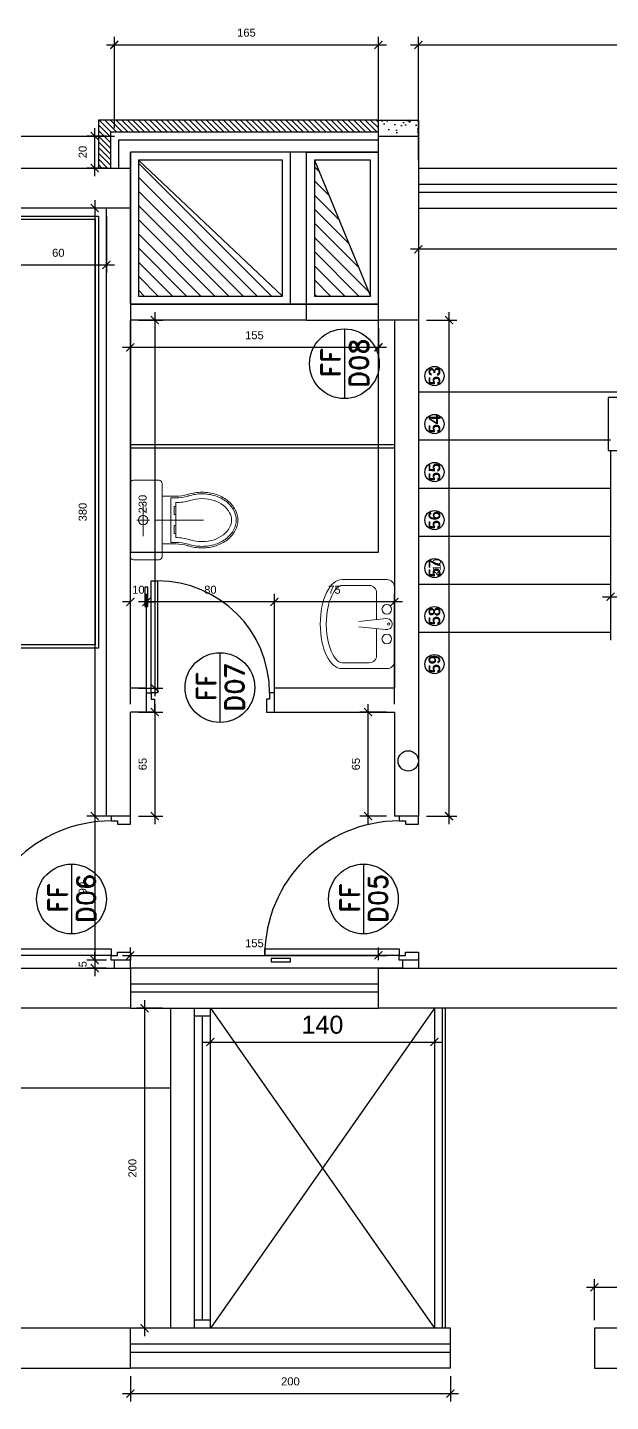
# Model space of a CAD drawing. Header units: centimetres. Extents: x 96271 to 179142, y 9855 to 112216.
# Drawn here: x 137338 to 137703, y 13820 to 14679 of the extents above; entities that cross this region are included whole.
import ezdxf
from ezdxf.enums import TextEntityAlignment as Align

# ---------------------------------------------------------------- set-up
doc = ezdxf.new("R2010")
doc.units = ezdxf.units.CM
doc.header["$LTSCALE"] = 100
doc.header["$MEASUREMENT"] = 0
doc.header["$PDSIZE"] = 0.2
doc.linetypes.add('HIDDEN', pattern=[0.375, 0.25, -0.125])
doc.layers.get('0').update_dxf_attribs({"linetype": 'CONTINUOUS'})
doc.layers.get('DEFPOINTS').update_dxf_attribs({"linetype": 'CONTINUOUS'})
for name, color, linetype in [('0-door', 7, 'CONTINUOUS'), ('1-door', 7, 'CONTINUOUS'), ('A-Dim', 2, 'CONTINUOUS'), ('A-Dim CMU', 2, 'CONTINUOUS'), ('A-DOOR-ANOT', 111, 'CONTINUOUS'), ('A-Furn-Free', 32, 'CONTINUOUS'), ('A-Glass-Full', 140, 'CONTINUOUS'), ('A-Patt-CMU', 8, 'CONTINUOUS'), ('A-Patt-Strcr', 8, 'CONTINUOUS'), ('A-PLASTER', 51, 'CONTINUOUS'), ('A-Sanitary fixt', 143, 'CONTINUOUS'), ('A-Shaft', 31, 'CONTINUOUS'), ('A-Slab limit', 53, 'CONTINUOUS'), ('A-STAIRS', 51, 'CONTINUOUS'), ('A-Wall-Full', 5, 'CONTINUOUS'), ('A-Wall-Prht', 2, 'CONTINUOUS'), ('A-Wall-Strctr', 6, 'CONTINUOUS'), ('HANDLES', 2, 'CONTINUOUS'), ('plan-stair steps nbr', 224, 'CONTINUOUS'), ('S-Limit-Formwork', 42, 'CONTINUOUS')]:
    doc.layers.add(name, color=color, linetype=linetype)
doc.layers.add('sanitaires', color=150, linetype='CONTINUOUS', lineweight=0)
doc.styles.add('ARIAL', font='arialbd.ttf')
doc.styles.add('ROMAND', font='romand.shx', dxfattribs={"height": 10})
doc.styles.get("Standard").update_dxf_attribs({"font": 'arial.ttf'})
doc.dimstyles.new('1-50', dxfattribs={"dimtxt": 11.25, "dimasz": 5, "dimexe": 5, "dimexo": 5, "dimgap": 5, "dimtad": 1, "dimdec": 1, "dimrnd": 0.5, "dimzin": 12, "dimdsep": 46, "dimtxsty": 'Standard', "dimblk": 'ARCHTICK', "dimcen": 0.09, "dimdle": 5, "dimadec": 0, "dimazin": 3, "dimtfac": 1, "dimtdec": 1, "dimtix": 1, "dimtofl": 0, "dimtmove": 1, "dimatfit": 3, "dimfxl": 5, "dimtolj": 1, "dimtzin": 0, "dimarcsym": 0})

# ---------------------------------------------------------------- blocks, each defined once
blk = doc.blocks.new('Dl80-12')
at = {"color": 1}
for p, q in [((0.3, 1.1), (0.3, 9.5)), ((0.3, 9.5), (0.7, 9.5)), ((0.7, 9.5), (0.7, 1.1)), ((0, -0.1), (0, 1.1)), ((0, 1.1), (0.3, 1.1)), ((0.3, 1.1), (0.3, 0.7)), ((0.7, 1.1), (0.3, 1.1)), ((8.7, 1.1), (8.7, 0.7)), ((9, 1.1), (8.7, 1.1)), ((9, -0.1), (9, 1.1)), ((0.3, 0.7), (0.5, 0.7)), ((0.5, 0.7), (0.5, -0.1)), ((8.7, 0.7), (8.5, 0.7)), ((8.5, 0.7), (8.5, -0.1)), ((0.5, -0.1), (0, -0.1)), ((8.5, -0.1), (9, -0.1))]:
    blk.add_line(p, q, dxfattribs=at)
at = {"color": 7}
blk.add_arc((0.3, 1.1), 8.4, 0, 90, dxfattribs=at)
at = {"layer": 'HANDLES'}
blk.add_lwpolyline([(0.1, 9.1), (-0.1, 9.1), (-0.1, 7.9), (0.1, 7.9), (0.1, 9.1)], dxfattribs=at)
blk = doc.blocks.new('SIEGE')
at = {"layer": 'sanitaires'}
for p, q in [((0.08, -0.1), (0.08, 0.1)), ((0.04, 0), (0.12, 0)), ((0.16, 0), (0.46, 0))]:
    blk.add_line(p, q, dxfattribs=at)
for points in [[(0, -0.23), (0, 0.23, -0.414214), (0.02, 0.25), (0.18, 0.25, -0.414214), (0.2, 0.23), (0.2, -0.23, -0.414214), (0.18, -0.25), (0.02, -0.25, -0.414214)], [(0.255, 0.14), (0.2858, 0.14, 0.070503), (0.3623, 0.1508, -0.002744), (0.3646, 0.1516, -0.078075), (0.45, 0.165, -0.078075), (0.5354, 0.1516, -0.087567), (0.603, 0.1159, -0.105488), (0.65, 0.0599, -0.122953), (0.665, 0, -0.122953), (0.65, -0.0599, -0.105488), (0.603, -0.1159, -0.087567), (0.5354, -0.1516, -0.078075), (0.45, -0.165, -0.078075), (0.3646, -0.1516, -0.002744), (0.3623, -0.1508, 0.070503), (0.2858, -0.14), (0.255, -0.14)], [(0.285, 0.11), (0.2858, 0.11, 0.071649), (0.3719, 0.1224, -0.002744), (0.3738, 0.123, -0.078075), (0.45, 0.135, -0.078075), (0.5262, 0.123, -0.087567), (0.5845, 0.0922, -0.105488), (0.6236, 0.0458, -0.122953), (0.635, 0, -0.122953), (0.6236, -0.0458, -0.105488), (0.5845, -0.0922, -0.087567), (0.5262, -0.123, -0.078075), (0.45, -0.135, -0.078075), (0.3738, -0.123, -0.002744), (0.3719, -0.1224, 0.071649), (0.2858, -0.11), (0.285, -0.11)]]:
    blk.add_lwpolyline(points, format="xyb", close=True, dxfattribs=at)
blk.add_lwpolyline([(0.2, 0.15), (0.2858, 0.15, 0.070055), (0.3592, 0.1603, -0.002744), (0.3616, 0.1611, -0.078075), (0.45, 0.175, -0.078075), (0.5384, 0.1611, -0.087567), (0.6091, 0.1237, -0.105488), (0.6589, 0.0646, -0.122953), (0.675, 0, -0.122953), (0.6589, -0.0646, -0.105488), (0.6091, -0.1237, -0.087567), (0.5384, -0.1611, -0.078075), (0.45, -0.175, -0.078075), (0.3616, -0.1611, -0.002744), (0.3592, -0.1603, 0.070055), (0.2858, -0.15), (0.2, -0.15)], format="xyb", dxfattribs=at)
for points in [[(0.285, 0.085), (0.275, 0.085), (0.275, 0.035), (0.285, 0.035)], [(0.285, -0.085), (0.275, -0.085), (0.275, -0.035), (0.285, -0.035)]]:
    blk.add_lwpolyline(points, dxfattribs=at)
blk.add_circle((0.08, 0), 0.03, dxfattribs=at)
blk = doc.blocks.new('A$C16793335')
at = {"layer": 'sanitaires'}
for p, q in [((-22.93, 1.35), (23.44, 1.35)), ((-27.57, -3.29), (-27.57, -31.39)), ((-1.48, -20.99), (-3.07, -4.27)), ((1.98, -20.99), (3.67, -3.74)), ((28.07, -3.29), (28.07, -31.39)), ((-23.86, -14.41), (-23.86, -31.39)), ((-2.55, -9.78), (-19.22, -9.78)), ((19.73, -9.78), (3.08, -9.78)), ((24.36, -14.41), (24.36, -31.39))]:
    blk.add_line(p, q, dxfattribs=at)
for centre, radius in [((-9.02, -3.42), 3.02), ((0.25, -2.33), 0.741), ((9.53, -3.42), 3.02)]:
    blk.add_circle(centre, radius, dxfattribs=at)
for centre, radius, start, end in [((-22.93, -3.29), 4.64, 90, 180), ((0.25, -3.42), 3.43, 354.03503, 194.36306), ((23.44, -3.29), 4.64, 0, 90), ((-19.22, -14.41), 4.64, 90, 180), ((19.73, -14.41), 4.64, 0, 90)]:
    blk.add_arc(centre, radius, start, end, dxfattribs=at)
at = {"layer": 'sanitaires', "extrusion": (0, 0, -1)}
blk.add_ellipse((0.25, -31.39), major_axis=(-27.82, 0), ratio=0.489262, start_param=3.141593, end_param=6.283185, dxfattribs=at)
at = {"layer": 'sanitaires'}
blk.add_open_spline([(24.36, -31.39), (24.36, -32.25), (24.02, -33.26), (21.65, -35.79), (19.64, -37.16), (11.04, -40.78), (1.94, -41.89), (-12.47, -40.12), (-18.08, -38.01), (-23.21, -34), (-23.86, -32.51), (-23.86, -31.39)], degree=3, knots=[0, 0, 0, 0, 0.429762, 0.429762, 0.859523, 0.859523, 1.816754, 1.816754, 2.581686, 2.581686, 3.141593, 3.141593, 3.141593, 3.141593], dxfattribs=at)
blk = doc.blocks.new('_ArchTick')
at = {"color": 0, "linetype": 'ByBlock', "const_width": 0.15}
blk.add_lwpolyline([(-0.5, -0.5), (0.5, 0.5)], dxfattribs=at)
blk = doc.blocks.new('*D1489')
at = {"layer": 'A-Dim', "color": 0, "lineweight": -2, "transparency": 16777216}
blk.add_line((137447.51, 14044.92), (137597.51, 14044.92), dxfattribs=at)
at = {"layer": 'DEFPOINTS', "color": 0, "transparency": 16777216}
for p in [(137452.51, 14066.06), (137592.51, 14066.06), (137592.51, 14044.92)]:
    blk.add_point(p, dxfattribs=at)
at = {"layer": 'A-Dim', "color": 0, "lineweight": -2, "transparency": 16777216, "xscale": 5, "yscale": 5, "zscale": 5, "rotation": 180}
blk.add_blockref('_ArchTick', (137452.51, 14044.92), dxfattribs=at)
at = {"layer": 'A-Dim', "color": 0, "lineweight": -2, "transparency": 16777216, "xscale": 5, "yscale": 5, "zscale": 5}
blk.add_blockref('_ArchTick', (137592.51, 14044.92), dxfattribs=at)
at = {"layer": 'A-Dim', "color": 0, "transparency": 16777216, "insert": (137522.51, 14055.66), "char_height": 11.25, "attachment_point": 5}
blk.add_mtext('\\A1;140', dxfattribs=at)
blk = doc.blocks.new('*D1491')
at = {"layer": 'A-Dim', "color": 0, "lineweight": -2, "transparency": 16777216}
blk.add_line((137697.51, 14323.13), (137887.51, 14323.13), dxfattribs=at)
at = {"layer": 'DEFPOINTS', "color": 0, "transparency": 16777216}
for p in [(137882.51, 14323.13), (137702.51, 14296.06), (137882.51, 14296.06)]:
    blk.add_point(p, dxfattribs=at)
at = {"layer": 'A-Dim', "color": 0, "lineweight": -2, "transparency": 16777216, "xscale": 5, "yscale": 5, "zscale": 5, "rotation": 180}
blk.add_blockref('_ArchTick', (137702.51, 14323.13), dxfattribs=at)
at = {"layer": 'A-Dim', "color": 0, "lineweight": -2, "transparency": 16777216, "xscale": 5, "yscale": 5, "zscale": 5}
blk.add_blockref('_ArchTick', (137882.51, 14323.13), dxfattribs=at)
at = {"layer": 'A-Dim', "color": 0, "transparency": 16777216, "insert": (137792.51, 14333.88), "char_height": 11.25, "attachment_point": 5}
blk.add_mtext('\\A1;180', dxfattribs=at)
blk = doc.blocks.new('*D1542')
at = {"layer": 'A-Dim CMU', "color": 0, "lineweight": -2, "transparency": 16777216}
for p, q in [((137327.51, 14561.06), (137327.51, 14525.5)), ((137387.51, 14561.06), (137387.51, 14525.5)), ((137322.51, 14530.5), (137392.51, 14530.5))]:
    blk.add_line(p, q, dxfattribs=at)
at = {"layer": 'DEFPOINTS', "color": 0, "transparency": 16777216}
for p in [(137327.51, 14566.06), (137387.51, 14566.06), (137387.51, 14530.5)]:
    blk.add_point(p, dxfattribs=at)
at = {"layer": 'A-Dim CMU', "color": 0, "lineweight": -2, "transparency": 16777216, "xscale": 5, "yscale": 5, "zscale": 5, "rotation": 180}
blk.add_blockref('_ArchTick', (137327.51, 14530.5), dxfattribs=at)
at = {"layer": 'A-Dim CMU', "color": 0, "lineweight": -2, "transparency": 16777216, "xscale": 5, "yscale": 5, "zscale": 5}
blk.add_blockref('_ArchTick', (137387.51, 14530.5), dxfattribs=at)
at = {"layer": 'A-Dim CMU', "color": 0, "transparency": 16777216, "insert": (137357.51, 14538.06), "char_height": 5, "attachment_point": 5}
blk.add_mtext('\\A1;60', dxfattribs=at)
blk = doc.blocks.new('*D1534')
at = {"layer": 'A-Dim CMU', "color": 0, "lineweight": -2, "transparency": 16777216}
for p, q in [((137380.29, 14571.06), (137380.29, 14181.06)), ((137382.51, 14566.06), (137375.29, 14566.06)), ((137382.51, 14186.06), (137375.29, 14186.06))]:
    blk.add_line(p, q, dxfattribs=at)
at = {"layer": 'DEFPOINTS', "color": 0, "transparency": 16777216}
for p in [(137387.51, 14566.06), (137380.29, 14186.06), (137387.51, 14186.06)]:
    blk.add_point(p, dxfattribs=at)
at = {"layer": 'A-Dim CMU', "color": 0, "lineweight": -2, "transparency": 16777216, "xscale": 5, "yscale": 5, "zscale": 5}
for p, rotation in [((137380.29, 14566.06), 90), ((137380.29, 14186.06), 270)]:
    blk.add_blockref('_ArchTick', p, dxfattribs=dict(at, rotation=rotation))
at = {"layer": 'A-Dim CMU', "color": 0, "transparency": 16777216, "insert": (137372.74, 14376.06), "char_height": 5, "attachment_point": 5, "rotation": 90}
blk.add_mtext('\\A1;380', dxfattribs=at)
blk = doc.blocks.new('*D1535')
at = {"layer": 'A-Dim CMU', "color": 0, "lineweight": -2, "transparency": 16777216}
for p, q in [((137387.51, 14186.06), (137375.29, 14186.06)), ((137380.29, 14191.06), (137380.29, 14091.06)), ((137387.51, 14096.06), (137375.29, 14096.06))]:
    blk.add_line(p, q, dxfattribs=at)
at = {"layer": 'DEFPOINTS', "color": 0, "transparency": 16777216}
for p in [(137392.51, 14186.06), (137380.29, 14096.06), (137392.51, 14096.06)]:
    blk.add_point(p, dxfattribs=at)
at = {"layer": 'A-Dim CMU', "color": 0, "lineweight": -2, "transparency": 16777216, "xscale": 5, "yscale": 5, "zscale": 5}
for p, rotation in [((137380.29, 14186.06), 90), ((137380.29, 14096.06), 270)]:
    blk.add_blockref('_ArchTick', p, dxfattribs=dict(at, rotation=rotation))
at = {"layer": 'A-Dim CMU', "color": 0, "transparency": 16777216, "insert": (137372.74, 14141.06), "char_height": 5, "attachment_point": 5, "rotation": 90}
blk.add_mtext('\\A1;90', dxfattribs=at)
blk = doc.blocks.new('*D1536')
at = {"layer": 'A-Dim CMU', "color": 0, "lineweight": -2, "transparency": 16777216}
for p, q in [((137380.29, 14096.06), (137380.29, 14101.06)), ((137387.51, 14096.06), (137375.29, 14096.06)), ((137387.51, 14091.06), (137375.29, 14091.06)), ((137380.29, 14091.06), (137380.29, 14086.06))]:
    blk.add_line(p, q, dxfattribs=at)
at = {"layer": 'DEFPOINTS', "color": 0, "transparency": 16777216}
for p in [(137380.29, 14096.06), (137392.51, 14096.06), (137392.51, 14091.06)]:
    blk.add_point(p, dxfattribs=at)
at = {"layer": 'A-Dim CMU', "color": 0, "lineweight": -2, "transparency": 16777216, "xscale": 5, "yscale": 5, "zscale": 5}
for p, rotation in [((137380.29, 14096.06), 270), ((137380.29, 14091.06), 90)]:
    blk.add_blockref('_ArchTick', p, dxfattribs=dict(at, rotation=rotation))
at = {"layer": 'A-Dim CMU', "color": 0, "transparency": 16777216, "insert": (137372.75, 14093.56), "char_height": 5, "attachment_point": 5, "rotation": 90}
blk.add_mtext('\\A1;5', dxfattribs=at)
blk = doc.blocks.new('*D1543')
at = {"layer": 'A-Dim CMU', "color": 0, "lineweight": -2, "transparency": 16777216}
for p, q in [((137397.51, 14099.06), (137562.51, 14099.06)), ((137402.51, 14096.06), (137402.51, 14104.06)), ((137557.51, 14096.06), (137557.51, 14104.06))]:
    blk.add_line(p, q, dxfattribs=at)
at = {"layer": 'DEFPOINTS', "color": 0, "transparency": 16777216}
for p in [(137557.51, 14099.06), (137402.51, 14091.06), (137557.51, 14091.06)]:
    blk.add_point(p, dxfattribs=at)
at = {"layer": 'A-Dim CMU', "color": 0, "lineweight": -2, "transparency": 16777216, "xscale": 5, "yscale": 5, "zscale": 5, "rotation": 180}
blk.add_blockref('_ArchTick', (137402.51, 14099.06), dxfattribs=at)
at = {"layer": 'A-Dim CMU', "color": 0, "lineweight": -2, "transparency": 16777216, "xscale": 5, "yscale": 5, "zscale": 5}
blk.add_blockref('_ArchTick', (137557.51, 14099.06), dxfattribs=at)
at = {"layer": 'A-Dim CMU', "color": 0, "transparency": 16777216, "insert": (137480.01, 14106.61), "char_height": 5, "attachment_point": 5}
blk.add_mtext('\\A1;155', dxfattribs=at)
blk = doc.blocks.new('*D1544')
at = {"layer": 'A-Dim CMU', "color": 0, "lineweight": -2, "transparency": 16777216}
for p, q in [((137417.75, 14256.06), (137417.75, 14181.06)), ((137407.51, 14251.06), (137422.75, 14251.06)), ((137407.51, 14186.06), (137422.75, 14186.06))]:
    blk.add_line(p, q, dxfattribs=at)
at = {"layer": 'DEFPOINTS', "color": 0, "transparency": 16777216}
for p in [(137402.51, 14251.06), (137402.51, 14186.06), (137417.75, 14186.06)]:
    blk.add_point(p, dxfattribs=at)
at = {"layer": 'A-Dim CMU', "color": 0, "lineweight": -2, "transparency": 16777216, "xscale": 5, "yscale": 5, "zscale": 5}
for p, rotation in [((137417.75, 14251.06), 90), ((137417.75, 14186.06), 270)]:
    blk.add_blockref('_ArchTick', p, dxfattribs=dict(at, rotation=rotation))
at = {"layer": 'A-Dim CMU', "color": 0, "transparency": 16777216, "insert": (137410.2, 14218.56), "char_height": 5, "attachment_point": 5, "rotation": 90}
blk.add_mtext('\\A1;65', dxfattribs=at)
blk = doc.blocks.new('*D1545')
at = {"layer": 'A-Dim CMU', "color": 0, "lineweight": -2, "transparency": 16777216}
for p, q in [((137407.51, 14496.06), (137422.75, 14496.06)), ((137417.75, 14501.06), (137417.75, 14261.06)), ((137407.51, 14266.06), (137422.75, 14266.06))]:
    blk.add_line(p, q, dxfattribs=at)
at = {"layer": 'DEFPOINTS', "color": 0, "transparency": 16777216}
for p in [(137402.51, 14496.06), (137402.51, 14266.06), (137417.75, 14266.06)]:
    blk.add_point(p, dxfattribs=at)
at = {"layer": 'A-Dim CMU', "color": 0, "lineweight": -2, "transparency": 16777216, "xscale": 5, "yscale": 5, "zscale": 5}
for p, rotation in [((137417.75, 14496.06), 90), ((137417.75, 14266.06), 270)]:
    blk.add_blockref('_ArchTick', p, dxfattribs=dict(at, rotation=rotation))
at = {"layer": 'A-Dim CMU', "color": 0, "transparency": 16777216, "insert": (137410.2, 14381.06), "char_height": 5, "attachment_point": 5, "rotation": 90}
blk.add_mtext('\\A1;230', dxfattribs=at)
blk = doc.blocks.new('*D1546')
at = {"layer": 'A-Dim CMU', "color": 0, "lineweight": -2, "transparency": 16777216}
for p, q in [((137550.98, 14256.06), (137550.98, 14181.06)), ((137562.51, 14251.06), (137545.98, 14251.06)), ((137562.51, 14186.06), (137545.98, 14186.06))]:
    blk.add_line(p, q, dxfattribs=at)
at = {"layer": 'DEFPOINTS', "color": 0, "transparency": 16777216}
for p in [(137567.51, 14251.06), (137550.98, 14186.06), (137567.51, 14186.06)]:
    blk.add_point(p, dxfattribs=at)
at = {"layer": 'A-Dim CMU', "color": 0, "lineweight": -2, "transparency": 16777216, "xscale": 5, "yscale": 5, "zscale": 5}
for p, rotation in [((137550.98, 14251.06), 90), ((137550.98, 14186.06), 270)]:
    blk.add_blockref('_ArchTick', p, dxfattribs=dict(at, rotation=rotation))
at = {"layer": 'A-Dim CMU', "color": 0, "transparency": 16777216, "insert": (137543.43, 14218.56), "char_height": 5, "attachment_point": 5, "rotation": 90}
blk.add_mtext('\\A1;65', dxfattribs=at)
blk = doc.blocks.new('*D1547')
at = {"layer": 'A-Dim CMU', "color": 0, "lineweight": -2, "transparency": 16777216}
for p, q in [((137492.51, 14256.06), (137492.51, 14324.95)), ((137567.51, 14256.06), (137567.51, 14324.95)), ((137572.51, 14319.95), (137487.51, 14319.95))]:
    blk.add_line(p, q, dxfattribs=at)
at = {"layer": 'DEFPOINTS', "color": 0, "transparency": 16777216}
for p in [(137492.51, 14319.95), (137492.51, 14251.06), (137567.51, 14251.06)]:
    blk.add_point(p, dxfattribs=at)
at = {"layer": 'A-Dim CMU', "color": 0, "lineweight": -2, "transparency": 16777216, "xscale": 5, "yscale": 5, "zscale": 5, "rotation": 180}
blk.add_blockref('_ArchTick', (137492.51, 14319.95), dxfattribs=at)
at = {"layer": 'A-Dim CMU', "color": 0, "lineweight": -2, "transparency": 16777216, "xscale": 5, "yscale": 5, "zscale": 5}
blk.add_blockref('_ArchTick', (137567.51, 14319.95), dxfattribs=at)
at = {"layer": 'A-Dim CMU', "color": 0, "transparency": 16777216, "insert": (137530.01, 14327.5), "char_height": 5, "attachment_point": 5}
blk.add_mtext('\\A1;75', dxfattribs=at)
blk = doc.blocks.new('*D1548')
at = {"layer": 'A-Dim CMU', "color": 0, "lineweight": -2, "transparency": 16777216}
for p, q in [((137412.51, 14256.06), (137412.51, 14324.95)), ((137492.51, 14256.06), (137492.51, 14324.95)), ((137497.51, 14319.95), (137407.51, 14319.95))]:
    blk.add_line(p, q, dxfattribs=at)
at = {"layer": 'DEFPOINTS', "color": 0, "transparency": 16777216}
for p in [(137412.51, 14319.95), (137412.51, 14251.06), (137492.51, 14251.06)]:
    blk.add_point(p, dxfattribs=at)
at = {"layer": 'A-Dim CMU', "color": 0, "lineweight": -2, "transparency": 16777216, "xscale": 5, "yscale": 5, "zscale": 5, "rotation": 180}
blk.add_blockref('_ArchTick', (137412.51, 14319.95), dxfattribs=at)
at = {"layer": 'A-Dim CMU', "color": 0, "lineweight": -2, "transparency": 16777216, "xscale": 5, "yscale": 5, "zscale": 5}
blk.add_blockref('_ArchTick', (137492.51, 14319.95), dxfattribs=at)
at = {"layer": 'A-Dim CMU', "color": 0, "transparency": 16777216, "insert": (137452.51, 14327.51), "char_height": 5, "attachment_point": 5}
blk.add_mtext('\\A1;80', dxfattribs=at)
blk = doc.blocks.new('*D1549')
at = {"layer": 'A-Dim CMU', "color": 0, "lineweight": -2, "transparency": 16777216}
for p, q in [((137402.51, 14256.06), (137402.51, 14324.95)), ((137412.51, 14256.06), (137412.51, 14324.95)), ((137402.51, 14319.95), (137397.51, 14319.95)), ((137412.51, 14319.95), (137417.51, 14319.95))]:
    blk.add_line(p, q, dxfattribs=at)
at = {"layer": 'DEFPOINTS', "color": 0, "transparency": 16777216}
for p in [(137412.51, 14319.95), (137402.51, 14251.06), (137412.51, 14251.06)]:
    blk.add_point(p, dxfattribs=at)
at = {"layer": 'A-Dim CMU', "color": 0, "lineweight": -2, "transparency": 16777216, "xscale": 5, "yscale": 5, "zscale": 5}
blk.add_blockref('_ArchTick', (137402.51, 14319.95), dxfattribs=at)
at = {"layer": 'A-Dim CMU', "color": 0, "lineweight": -2, "transparency": 16777216, "xscale": 5, "yscale": 5, "zscale": 5, "rotation": 180}
blk.add_blockref('_ArchTick', (137412.51, 14319.95), dxfattribs=at)
at = {"layer": 'A-Dim CMU', "color": 0, "transparency": 16777216, "insert": (137407.51, 14327.51), "char_height": 5, "attachment_point": 5}
blk.add_mtext('\\A1;10', dxfattribs=at)
blk = doc.blocks.new('*D1550')
at = {"layer": 'A-Dim CMU', "color": 0, "lineweight": -2, "transparency": 16777216}
for p, q in [((137402.51, 14491.06), (137402.51, 14473.97)), ((137557.51, 14491.06), (137557.51, 14473.97)), ((137562.51, 14478.97), (137397.51, 14478.97))]:
    blk.add_line(p, q, dxfattribs=at)
at = {"layer": 'DEFPOINTS', "color": 0, "transparency": 16777216}
for p in [(137402.51, 14496.06), (137557.51, 14496.06), (137402.51, 14478.97)]:
    blk.add_point(p, dxfattribs=at)
at = {"layer": 'A-Dim CMU', "color": 0, "lineweight": -2, "transparency": 16777216, "xscale": 5, "yscale": 5, "zscale": 5, "rotation": 180}
blk.add_blockref('_ArchTick', (137402.51, 14478.97), dxfattribs=at)
at = {"layer": 'A-Dim CMU', "color": 0, "lineweight": -2, "transparency": 16777216, "xscale": 5, "yscale": 5, "zscale": 5}
blk.add_blockref('_ArchTick', (137557.51, 14478.97), dxfattribs=at)
at = {"layer": 'A-Dim CMU', "color": 0, "transparency": 16777216, "insert": (137480.01, 14486.53), "char_height": 5, "attachment_point": 5}
blk.add_mtext('\\A1;155', dxfattribs=at)
blk = doc.blocks.new('*D1551')
at = {"layer": 'A-Dim CMU', "color": 0, "lineweight": -2, "transparency": 16777216}
for p, q in [((137380.29, 14586.06), (137380.29, 14616.06)), ((137387.51, 14611.06), (137375.29, 14611.06)), ((137387.51, 14591.06), (137375.29, 14591.06))]:
    blk.add_line(p, q, dxfattribs=at)
at = {"layer": 'DEFPOINTS', "color": 0, "transparency": 16777216}
for p in [(137380.29, 14611.06), (137392.51, 14611.06), (137392.51, 14591.06)]:
    blk.add_point(p, dxfattribs=at)
at = {"layer": 'A-Dim CMU', "color": 0, "lineweight": -2, "transparency": 16777216, "xscale": 5, "yscale": 5, "zscale": 5}
for p, rotation in [((137380.29, 14611.06), 90), ((137380.29, 14591.06), 270)]:
    blk.add_blockref('_ArchTick', p, dxfattribs=dict(at, rotation=rotation))
at = {"layer": 'A-Dim CMU', "color": 0, "transparency": 16777216, "insert": (137372.74, 14601.06), "char_height": 5, "attachment_point": 5, "rotation": 90}
blk.add_mtext('\\A1;20', dxfattribs=at)
blk = doc.blocks.new('*D1552')
at = {"layer": 'A-Dim CMU', "color": 0, "lineweight": -2, "transparency": 16777216}
for p, q in [((137387.51, 14668.04), (137562.51, 14668.04)), ((137392.51, 14616.06), (137392.51, 14673.04)), ((137557.51, 14616.06), (137557.51, 14673.04))]:
    blk.add_line(p, q, dxfattribs=at)
at = {"layer": 'DEFPOINTS', "color": 0, "transparency": 16777216}
for p in [(137557.51, 14668.04), (137392.51, 14611.06), (137557.51, 14611.06)]:
    blk.add_point(p, dxfattribs=at)
at = {"layer": 'A-Dim CMU', "color": 0, "lineweight": -2, "transparency": 16777216, "xscale": 5, "yscale": 5, "zscale": 5, "rotation": 180}
blk.add_blockref('_ArchTick', (137392.51, 14668.04), dxfattribs=at)
at = {"layer": 'A-Dim CMU', "color": 0, "lineweight": -2, "transparency": 16777216, "xscale": 5, "yscale": 5, "zscale": 5}
blk.add_blockref('_ArchTick', (137557.51, 14668.04), dxfattribs=at)
at = {"layer": 'A-Dim CMU', "color": 0, "transparency": 16777216, "insert": (137475.01, 14675.59), "char_height": 5, "attachment_point": 5}
blk.add_mtext('\\A1;165', dxfattribs=at)
blk = doc.blocks.new('*D1521')
at = {"layer": 'A-Dim CMU', "color": 0, "lineweight": -2, "transparency": 16777216}
for p, q in [((137577.51, 14668.04), (138032.51, 14668.04)), ((137582.51, 14596.06), (137582.51, 14673.04)), ((138027.51, 14596.06), (138027.51, 14673.04))]:
    blk.add_line(p, q, dxfattribs=at)
at = {"layer": 'DEFPOINTS', "color": 0, "transparency": 16777216}
for p in [(138027.51, 14668.04), (137582.51, 14591.06), (138027.51, 14591.06)]:
    blk.add_point(p, dxfattribs=at)
at = {"layer": 'A-Dim CMU', "color": 0, "lineweight": -2, "transparency": 16777216, "xscale": 5, "yscale": 5, "zscale": 5, "rotation": 180}
blk.add_blockref('_ArchTick', (137582.51, 14668.04), dxfattribs=at)
at = {"layer": 'A-Dim CMU', "color": 0, "lineweight": -2, "transparency": 16777216, "xscale": 5, "yscale": 5, "zscale": 5}
blk.add_blockref('_ArchTick', (138027.51, 14668.04), dxfattribs=at)
at = {"layer": 'A-Dim CMU', "color": 0, "transparency": 16777216, "insert": (137805.01, 14675.58), "char_height": 5, "attachment_point": 5}
blk.add_mtext('\\A1;445', dxfattribs=at)
blk = doc.blocks.new('*D1524')
at = {"layer": 'A-Dim CMU', "color": 0, "lineweight": -2, "transparency": 16777216}
for p, q in [((137582.51, 14561.06), (137582.51, 14535.31)), ((138002.51, 14561.06), (138002.51, 14535.31)), ((138007.51, 14540.31), (137577.51, 14540.31))]:
    blk.add_line(p, q, dxfattribs=at)
at = {"layer": 'DEFPOINTS', "color": 0, "transparency": 16777216}
for p in [(137582.51, 14566.06), (138002.51, 14566.06), (137582.51, 14540.31)]:
    blk.add_point(p, dxfattribs=at)
at = {"layer": 'A-Dim CMU', "color": 0, "lineweight": -2, "transparency": 16777216, "xscale": 5, "yscale": 5, "zscale": 5, "rotation": 180}
blk.add_blockref('_ArchTick', (137582.51, 14540.31), dxfattribs=at)
at = {"layer": 'A-Dim CMU', "color": 0, "lineweight": -2, "transparency": 16777216, "xscale": 5, "yscale": 5, "zscale": 5}
blk.add_blockref('_ArchTick', (138002.51, 14540.31), dxfattribs=at)
at = {"layer": 'A-Dim CMU', "color": 0, "transparency": 16777216, "insert": (137792.51, 14547.86), "char_height": 5, "attachment_point": 5}
blk.add_mtext('\\A1;420', dxfattribs=at)
blk = doc.blocks.new('*D1531')
at = {"layer": 'A-Dim CMU', "color": 0, "lineweight": -2, "transparency": 16777216}
for p, q in [((137692.51, 13871.06), (137692.51, 13896.69)), ((137782.51, 13871.06), (137782.51, 13896.69)), ((137687.51, 13891.69), (137787.51, 13891.69))]:
    blk.add_line(p, q, dxfattribs=at)
at = {"layer": 'DEFPOINTS', "color": 0, "transparency": 16777216}
for p in [(137782.51, 13891.69), (137692.51, 13866.06), (137782.51, 13866.06)]:
    blk.add_point(p, dxfattribs=at)
at = {"layer": 'A-Dim CMU', "color": 0, "lineweight": -2, "transparency": 16777216, "xscale": 5, "yscale": 5, "zscale": 5, "rotation": 180}
blk.add_blockref('_ArchTick', (137692.51, 13891.69), dxfattribs=at)
at = {"layer": 'A-Dim CMU', "color": 0, "lineweight": -2, "transparency": 16777216, "xscale": 5, "yscale": 5, "zscale": 5}
blk.add_blockref('_ArchTick', (137782.51, 13891.69), dxfattribs=at)
at = {"layer": 'A-Dim CMU', "color": 0, "transparency": 16777216, "insert": (137737.51, 13899.24), "char_height": 5, "attachment_point": 5}
blk.add_mtext('\\A1;90', dxfattribs=at)
blk = doc.blocks.new('*D1560')
at = {"layer": 'A-Dim CMU', "color": 0, "lineweight": -2, "transparency": 16777216}
for p, q in [((137402.51, 13836.06), (137402.51, 13820.27)), ((137602.51, 13836.06), (137602.51, 13820.27)), ((137397.51, 13825.27), (137607.51, 13825.27))]:
    blk.add_line(p, q, dxfattribs=at)
at = {"layer": 'DEFPOINTS', "color": 0, "transparency": 16777216}
for p in [(137402.51, 13841.06), (137602.51, 13841.06), (137602.51, 13825.27)]:
    blk.add_point(p, dxfattribs=at)
at = {"layer": 'A-Dim CMU', "color": 0, "lineweight": -2, "transparency": 16777216, "xscale": 5, "yscale": 5, "zscale": 5, "rotation": 180}
blk.add_blockref('_ArchTick', (137402.51, 13825.27), dxfattribs=at)
at = {"layer": 'A-Dim CMU', "color": 0, "lineweight": -2, "transparency": 16777216, "xscale": 5, "yscale": 5, "zscale": 5}
blk.add_blockref('_ArchTick', (137602.51, 13825.27), dxfattribs=at)
at = {"layer": 'A-Dim CMU', "color": 0, "transparency": 16777216, "insert": (137502.51, 13832.82), "char_height": 5, "attachment_point": 5}
blk.add_mtext('\\A1;200', dxfattribs=at)
blk = doc.blocks.new('*D1561')
at = {"layer": 'A-Dim CMU', "color": 0, "lineweight": -2, "transparency": 16777216}
for p, q in [((137422.51, 14066.06), (137406.38, 14066.06)), ((137411.38, 14071.06), (137411.38, 13861.06)), ((137422.51, 13866.06), (137406.38, 13866.06))]:
    blk.add_line(p, q, dxfattribs=at)
at = {"layer": 'DEFPOINTS', "color": 0, "transparency": 16777216}
for p in [(137427.51, 14066.06), (137411.38, 13866.06), (137427.51, 13866.06)]:
    blk.add_point(p, dxfattribs=at)
at = {"layer": 'A-Dim CMU', "color": 0, "lineweight": -2, "transparency": 16777216, "xscale": 5, "yscale": 5, "zscale": 5}
for p, rotation in [((137411.38, 14066.06), 90), ((137411.38, 13866.06), 270)]:
    blk.add_blockref('_ArchTick', p, dxfattribs=dict(at, rotation=rotation))
at = {"layer": 'A-Dim CMU', "color": 0, "transparency": 16777216, "insert": (137403.82, 13966.06), "char_height": 5, "attachment_point": 5, "rotation": 90}
blk.add_mtext('\\A1;200', dxfattribs=at)
blk = doc.blocks.new('*D1562')
at = {"layer": 'A-Dim CMU', "color": 0, "lineweight": -2, "transparency": 16777216}
for p, q in [((137587.51, 14496.06), (137606.58, 14496.06)), ((137601.58, 14501.06), (137601.58, 14181.06)), ((137587.51, 14186.06), (137606.58, 14186.06))]:
    blk.add_line(p, q, dxfattribs=at)
at = {"layer": 'DEFPOINTS', "color": 0, "transparency": 16777216}
for p in [(137582.51, 14496.06), (137582.51, 14186.06), (137601.58, 14186.06)]:
    blk.add_point(p, dxfattribs=at)
at = {"layer": 'A-Dim CMU', "color": 0, "lineweight": -2, "transparency": 16777216, "xscale": 5, "yscale": 5, "zscale": 5}
for p, rotation in [((137601.58, 14496.06), 90), ((137601.58, 14186.06), 270)]:
    blk.add_blockref('_ArchTick', p, dxfattribs=dict(at, rotation=rotation))
at = {"layer": 'A-Dim CMU', "color": 0, "transparency": 16777216, "insert": (137594.02, 14341.06), "char_height": 5, "attachment_point": 5, "rotation": 90}
blk.add_mtext('\\A1;310', dxfattribs=at)
blk = doc.blocks.new('DOOR NO')
blk.add_line((1261, 534), (661, 534))
blk.add_circle((961, 534), 300)
at = {"style": 'ROMAND'}
for tag, p in [('LEVEL', (969, 572)), ('DOOR', (966, 327))]:
    blk.add_attdef(tag, text='', height=162, dxfattribs=at).set_placement(p, align=Align.CENTER)
blk = doc.blocks.new('Dl70-12')
at = {"color": 1}
for p, q in [((0.3, 8.1), (0.7, 8.1)), ((0.3, 1.1), (0.3, 8.1)), ((0.7, 8.1), (0.7, 1.1)), ((0, -0.1), (0, 1.1)), ((0, 1.1), (0.3, 1.1)), ((0.3, 1.1), (0.3, 0.7)), ((0.7, 1.1), (0.3, 1.1)), ((7.7, 1.1), (7.7, 0.7)), ((8, 1.1), (7.7, 1.1)), ((8, -0.1), (8, 1.1)), ((0.3, 0.7), (0.5, 0.7)), ((0.5, 0.7), (0.5, -0.1)), ((7.5, 0.7), (7.5, -0.1)), ((7.7, 0.7), (7.5, 0.7)), ((0.5, -0.1), (0, -0.1)), ((7.5, -0.1), (8, -0.1))]:
    blk.add_line(p, q, dxfattribs=at)
at = {"color": 7}
blk.add_arc((0.7, 1.1), 7, 0, 90, dxfattribs=at)
at = {"layer": 'HANDLES'}
blk.add_lwpolyline([(0.1, 7.7), (-0.1, 7.7), (-0.1, 6.5), (0.1, 6.5), (0.1, 7.7)], dxfattribs=at)

msp = doc.modelspace()

# ---------------------------------------------------------------- hatches: boundary and pattern name
at = {"layer": 'A-Patt-CMU'}
h = msp.add_hatch(dxfattribs=at)
h.set_pattern_fill('ANSI31', color=256, scale=20, angle=270)
h.set_pattern_definition([(315, (130074.8242, 23767.6505), (1.76776695, 1.76776695), [])])
h.paths.add_polyline_path([(137382.509, 14621.056), (137382.509, 14611.056), (137390.009, 14611.056), (137390.009, 14613.556), (137557.509, 14613.556), (137557.509, 14621.056)])
h.paths.add_polyline_path([(137382.509, 14611.056), (137382.509, 14591.056), (137390.009, 14591.056), (137390.009, 14611.056)])
at = {"layer": 'A-Patt-Strcr'}
h = msp.add_hatch(dxfattribs=at)
h.set_pattern_fill('AR-CONC', color=256, scale=2, angle=90)
h.set_pattern_definition([(140, (130074.824, 23767.65), (1.255043, 14.345204), [1.5, -16.5]), (85, (130074.824, 23767.65), (-15.043843, -2.775027), [1.2, -13.2]), (190.45144, (130074.929, 23768.846), (-13.7888, 11.570177), [1.274804, -14.022842]), (136.1842, (130070.824, 23767.65), (3.310386, 21.344827), [2.25, -24.75]), (186.63564, (130071.1, 23769.43), (-19.482372, 18.69324), [1.912207, -21.034275]), (81.18416, (130070.824, 23767.65), (-19.48237, 18.69324), [1.8, -19.8]), (111, (130071.824, 23769.65), (8.052378, 11.938141), [1.5, -16.5]), (56, (130071.824, 23769.65), (-14.503, 4.866307), [1.2, -13.2]), (161.45144, (130072.495, 23770.645), (-6.450623, 16.804448), [1.274804, -14.022842]), (127.5, (130074.824, 23767.6505), (-6.657877, 0.243197), [0, -13.04, 0, -13.4, 0, -13.25]), (97.5, (130074.824, 23767.6505), (-7.8882342, 5.2613907), [0, -7.64, 0, -12.74, 0, -5.05]), (57.5, (130074.824, 23763.1905), (0.4510974, 10.6764487), [0, -5, 0, -15.6, 0, -20.7]), (47.5, (130074.824, 23761.19), (-2.0021, 11.6637234), [0, -6.5, 0, -10.36, 0, -14.7])])
h.paths.add_polyline_path([(137557.509, 14621.056), (137557.509, 14611.056), (137582.509, 14611.056), (137582.509, 14621.056)])
at = {"layer": 'A-Shaft'}
h = msp.add_hatch(dxfattribs=at)
h.set_pattern_fill('ANSI31', color=256, scale=50, angle=90)
h.set_pattern_definition([(135, (217236.863, -117357.7846), (-4.41941738, -4.41941738), [])])
h.paths.add_polyline_path([(137497.509, 14511.056), (137407.509, 14596.056), (137407.509, 14511.056)])
h = msp.add_hatch(dxfattribs=at)
h.set_pattern_fill('ANSI31', color=256, scale=50, angle=90)
h.set_pattern_definition([(135, (217346.863, -117377.7846), (-4.41941738, -4.41941738), [])])
h.paths.add_polyline_path([(137552.509, 14511.056), (137517.509, 14596.056), (137517.509, 14511.056)])

# ---------------------------------------------------------------- linework, layer by layer
for p, q in [((137592.509, 14066.056), (137452.509, 13866.056)), ((137452.509, 14066.056), (137592.509, 13866.056))]:
    msp.add_line(p, q)
msp.add_circle((137576.159, 14220.544), 6.35)
at = {"layer": 'A-Furn-Free'}
for points in [[(137322.509, 14291.056), (137322.509, 14561.056), (137382.509, 14561.056), (137382.509, 14291.056)], [(137324.509, 14293.056), (137324.509, 14559.056), (137380.509, 14559.056), (137380.509, 14293.056)]]:
    msp.add_lwpolyline(points, close=True, dxfattribs=at)
at = {"layer": 'A-Glass-Full'}
for p, q in [((137442.509, 13866.056), (137442.509, 14066.056)), ((137452.509, 13866.056), (137452.509, 14066.056)), ((137597.509, 13866.056), (137597.509, 14066.056)), ((137599.509, 13866.056), (137599.509, 14066.056)), ((137452.509, 14061.056), (137442.509, 14061.056)), ((137447.509, 13871.056), (137447.509, 14061.056)), ((137452.509, 13871.056), (137442.509, 13871.056))]:
    msp.add_line(p, q, dxfattribs=at)
at = {"layer": 'A-PLASTER'}
msp.add_lwpolyline([(137701.009, 14447.556), (137701.009, 14414.556), (137734.009, 14414.556), (137734.009, 14447.556)], close=True, dxfattribs=at)
at = {"layer": 'A-Sanitary fixt'}
for p, q in [((137567.509, 14418.056), (137402.509, 14418.056)), ((137567.509, 14416.056), (137402.509, 14416.056))]:
    msp.add_line(p, q, dxfattribs=at)
at = {"layer": 'A-Shaft'}
for p, q in [((137407.509, 14596.056), (137497.509, 14511.056)), ((137517.509, 14596.056), (137552.509, 14511.056))]:
    msp.add_line(p, q, dxfattribs=at)
for points in [[(137407.509, 14596.056), (137407.509, 14511.056), (137497.509, 14511.056), (137497.509, 14596.056)], [(137517.509, 14596.056), (137517.509, 14511.056), (137552.509, 14511.056), (137552.509, 14596.056)]]:
    msp.add_lwpolyline(points, close=True, dxfattribs=at)
at = {"layer": 'A-Slab limit'}
msp.add_lwpolyline([(137402.509, 14601.056), (137402.509, 14506.056), (137557.509, 14506.056), (137557.509, 14601.056)], close=True, dxfattribs=at)
at = {"layer": 'A-STAIRS', "linetype": 'HIDDEN', "ltscale": 50}
for p, q in [((137707.509, 14451.056), (137582.509, 14451.056)), ((137702.509, 14421.056), (137582.509, 14421.056))]:
    msp.add_line(p, q, dxfattribs=at)
for points in [[(137582.509, 14391.056), (137702.509, 14391.056)], [(137582.509, 14361.056), (137702.509, 14361.056)], [(137582.509, 14331.056), (137702.509, 14331.056)], [(137582.509, 14301.056), (137702.509, 14301.056)]]:
    msp.add_lwpolyline(points, dxfattribs=at)
at = {"layer": 'A-Wall-Full'}
for p, q in [((137402.509, 14506.056), (137402.509, 14601.056)), ((137502.509, 14601.056), (137402.509, 14601.056)), ((137502.509, 14506.056), (137502.509, 14601.056)), ((137512.509, 14496.056), (137512.509, 14601.056)), ((137387.509, 14186.056), (137387.509, 14566.056)), ((137502.509, 14506.056), (137402.509, 14506.056)), ((137402.509, 14266.056), (137402.509, 14496.056)), ((137512.509, 14496.056), (137402.509, 14496.056)), ((137412.509, 14266.056), (137402.509, 14266.056)), ((137412.509, 14251.056), (137412.509, 14266.056)), ((137492.509, 14251.056), (137492.509, 14266.056)), ((137567.509, 14266.056), (137492.509, 14266.056)), ((137402.509, 14186.056), (137402.509, 14251.056)), ((137412.509, 14251.056), (137402.509, 14251.056)), ((137402.509, 14186.056), (137387.509, 14186.056)), ((137582.509, 14186.056), (137567.509, 14186.056)), ((137392.509, 14091.056), (137392.509, 14096.056)), ((137402.509, 14096.056), (137392.509, 14096.056)), ((137402.509, 14091.056), (137402.509, 14096.056)), ((137582.509, 14096.056), (137572.509, 14096.056)), ((137582.509, 14096.056), (137582.509, 14091.056)), ((137402.509, 14066.056), (137557.509, 14066.056)), ((137602.509, 13841.056), (137602.509, 13866.056))]:
    msp.add_line(p, q, dxfattribs=at)
for points in [[(137557.509, 14621.056), (137382.509, 14621.056), (137382.509, 14591.056)], [(137557.509, 14613.556), (137390.009, 14613.556), (137390.009, 14591.056)], [(137557.509, 14608.556), (137395.009, 14608.556), (137395.009, 14591.056)], [(137512.509, 14601.056), (137557.509, 14601.056)], [(137582.509, 14591.056), (138027.509, 14591.056), (138027.509, 14326.056)], [(137582.509, 14581.056), (138017.509, 14581.056), (138017.509, 14326.056)], [(137582.509, 14576.056), (138012.509, 14576.056), (138012.509, 14326.056)], [(137582.509, 14566.056), (137582.509, 14186.056)], [(137582.509, 14566.056), (138002.509, 14566.056), (138002.509, 14326.056), (138167.509, 14326.056), (138167.509, 14266.056)], [(137567.509, 14496.056), (137567.509, 14266.056)], [(137492.509, 14251.056), (137567.509, 14251.056), (137567.509, 14186.056)], [(137572.509, 14096.056), (137572.509, 14091.056), (137402.509, 14091.056)], [(137557.509, 14081.056), (137402.509, 14081.056)], [(137557.509, 14076.056), (137402.509, 14076.056)], [(137602.509, 13866.056), (137402.509, 13866.056)], [(137602.509, 13856.056), (137402.509, 13856.056)], [(137402.509, 13851.056), (137602.509, 13851.056)], [(137602.509, 13841.056), (137402.509, 13841.056)]]:
    msp.add_lwpolyline(points, dxfattribs=at)
at = {"layer": 'A-Wall-Prht'}
for p, q in [((136889.509, 14611.056), (137392.509, 14611.056)), ((137512.509, 14506.056), (137557.509, 14506.056)), ((137512.509, 14496.056), (137557.509, 14496.056)), ((137702.509, 14414.556), (137702.509, 14296.056)), ((137427.509, 14066.056), (137427.509, 13866.056)), ((137592.509, 14066.056), (137592.509, 13866.056)), ((137427.509, 14016.056), (136889.509, 14016.056))]:
    msp.add_line(p, q, dxfattribs=at)
at = {"layer": 'A-Wall-Strctr'}
msp.add_lwpolyline([(137557.509, 14611.056), (137557.509, 14621.056), (137582.509, 14621.056), (137582.509, 14611.056)], dxfattribs=at)
for points in [[(137582.509, 14611.056), (137582.509, 14496.056), (137557.509, 14496.056), (137557.509, 14611.056)], [(137327.509, 14566.056), (137327.509, 14591.056), (137402.509, 14591.056), (137402.509, 14566.056)], [(137327.509, 14066.056), (137327.509, 14091.056), (137402.509, 14091.056), (137402.509, 14066.056)], [(137557.509, 14066.056), (137557.509, 14091.056), (137782.509, 14091.056), (137782.509, 14066.056)], [(137252.509, 13841.056), (137402.509, 13841.056), (137402.509, 13866.056), (137252.509, 13866.056)], [(137692.509, 13866.056), (137692.509, 13841.056), (137782.509, 13841.056), (137782.509, 13866.056)]]:
    msp.add_lwpolyline(points, close=True, dxfattribs=at)
at = {"layer": 'plan-stair steps nbr'}
for centre in [(137592.509, 14461.056), (137592.509, 14431.056), (137592.509, 14401.056), (137592.509, 14371.056), (137592.509, 14341.056), (137592.509, 14311.056), (137592.509, 14281.056)]:
    msp.add_circle(centre, 6.006, dxfattribs=at)
at = {"layer": 'S-Limit-Formwork'}
msp.add_lwpolyline([(137402.509, 14506.056), (137402.509, 14351.056), (137557.509, 14351.056), (137557.509, 14506.056)], close=True, dxfattribs=at)

# ---------------------------------------------------------------- block references
at = {"layer": '0-door', "xscale": 10, "yscale": 10, "zscale": 10, "rotation": 90}
for p in [(137401.509, 14096.056), (137581.509, 14096.056)]:
    msp.add_blockref('Dl80-12', p, dxfattribs=at)
at = {"layer": '1-door', "xscale": 10, "yscale": 10, "zscale": 10}
msp.add_blockref('Dl70-12', (137412.509, 14252.056), dxfattribs=at)
at = {"layer": 'A-DOOR-ANOT', "xscale": 0.07259999999973843, "yscale": 0.07259999999973843, "zscale": 0.07259999999973843, "rotation": 90}
for p, values in [((137575.004, 14398.986), {'LEVEL': 'FF', 'DOOR': 'D08'}), ((137497.257, 14196.608), {'LEVEL': 'FF', 'DOOR': 'D07'}), ((137404.51, 14064.511), {'LEVEL': 'FF', 'DOOR': 'D06'}), ((137586.928, 14064.511), {'LEVEL': 'FF', 'DOOR': 'D05'})]:
    msp.add_blockref('DOOR NO', p, dxfattribs=at).add_auto_attribs(values)
at = {"layer": 'A-Sanitary fixt', "xscale": -1, "rotation": 270}
msp.add_blockref('A$C16793335', (137566.159, 14305.804), dxfattribs=at)
at = {"layer": 'sanitaires', "xscale": 99.48219519853644, "yscale": 99.48219519853644, "zscale": 99.48219519853644}
msp.add_blockref('SIEGE', (137402.509, 14371.056), dxfattribs=at)

# ---------------------------------------------------------------- texts
at = {"layer": 'plan-stair steps nbr', "char_height": 7.28, "attachment_point": 1, "rotation": 90, "style": 'ARIAL'}
for s, insert in [('53', (137588.841, 14455.326)), ('54', (137588.841, 14425.326)), ('55', (137588.841, 14395.326)), ('56', (137588.841, 14365.326)), ('57', (137588.841, 14335.326)), ('58', (137588.841, 14305.326)), ('59', (137588.841, 14275.326))]:
    msp.add_mtext_dynamic_manual_height_columns(s, width=7.28, gutter_width=0.35, heights=[0], dxfattribs=dict(at, insert=insert))

# ---------------------------------------------------------------- dimensions: what is measured, and where the dimension line sits
at = {"layer": 'A-Dim'}
for p1, p2, distance, picture, middle in [((137702.509, 14296.056), (137882.509, 14296.056), 27.079, '*D1491', (137792.509, 14333.878)), ((137452.509, 14066.056), (137592.509, 14066.056), -21.137, '*D1489', (137522.509, 14055.662))]:
    dim = msp.add_aligned_dim(p1=p1, p2=p2, distance=distance, dimstyle='1-50', override={"dimse1": 1, "dimse2": 1}, dxfattribs=at)
    dim.commit()
    dim.dimension.update_dxf_attribs({"geometry": picture, "text_midpoint": middle})
at = {"layer": 'A-Dim CMU'}
for p1, p2, distance, picture, middle in [((137392.509, 14611.056), (137557.509, 14611.056), 56.985, '*D1552', (137475.009, 14675.593)), ((137582.509, 14591.056), (138027.509, 14591.056), 76.985, '*D1521', (137805.009, 14675.583)), ((137392.509, 14591.056), (137392.509, 14611.056), 12.217, '*D1551', (137372.74, 14601.056)), ((137387.509, 14566.056), (137387.509, 14186.056), -7.217, '*D1534', (137372.738, 14376.056)), ((137327.509, 14566.056), (137387.509, 14566.056), -35.552, '*D1542', (137357.509, 14538.057)), ((138002.509, 14566.056), (137582.509, 14566.056), 25.75, '*D1524', (137792.509, 14547.859)), ((137557.509, 14496.056), (137402.509, 14496.056), 17.081, '*D1550', (137480.009, 14486.527)), ((137402.509, 14496.056), (137402.509, 14266.056), 15.244, '*D1545', (137410.199, 14381.056)), ((137582.509, 14496.056), (137582.509, 14186.056), 19.069, '*D1562', (137594.024, 14341.056)), ((137402.509, 14251.056), (137412.509, 14251.056), 68.899, '*D1549', (137407.509, 14327.508)), ((137492.509, 14251.056), (137412.509, 14251.056), -68.899, '*D1548', (137452.509, 14327.508)), ((137567.509, 14251.056), (137492.509, 14251.056), -68.899, '*D1547', (137530.009, 14327.498)), ((137402.509, 14251.056), (137402.509, 14186.056), 15.244, '*D1544', (137410.2, 14218.556)), ((137567.509, 14251.056), (137567.509, 14186.056), -16.526, '*D1546', (137543.43, 14218.556)), ((137392.509, 14186.056), (137392.509, 14096.056), -12.217, '*D1535', (137372.74, 14141.056)), ((137402.509, 14091.056), (137557.509, 14091.056), 8, '*D1543', (137480.009, 14106.609)), ((137392.509, 14091.056), (137392.509, 14096.056), 12.217, '*D1536', (137372.75, 14093.556)), ((137427.509, 14066.056), (137427.509, 13866.056), -16.134, '*D1561', (137403.822, 13966.056)), ((137692.509, 13866.056), (137782.509, 13866.056), 25.631, '*D1531', (137737.509, 13899.239)), ((137402.509, 13841.056), (137602.509, 13841.056), -15.789, '*D1560', (137502.509, 13832.819))]:
    dim = msp.add_aligned_dim(p1=p1, p2=p2, distance=distance, dimstyle='1-50', override={"dimtxt": 5}, dxfattribs=at)
    dim.commit()
    dim.dimension.update_dxf_attribs({"geometry": picture, "text_midpoint": middle})

doc.saveas('drawing.dxf')
